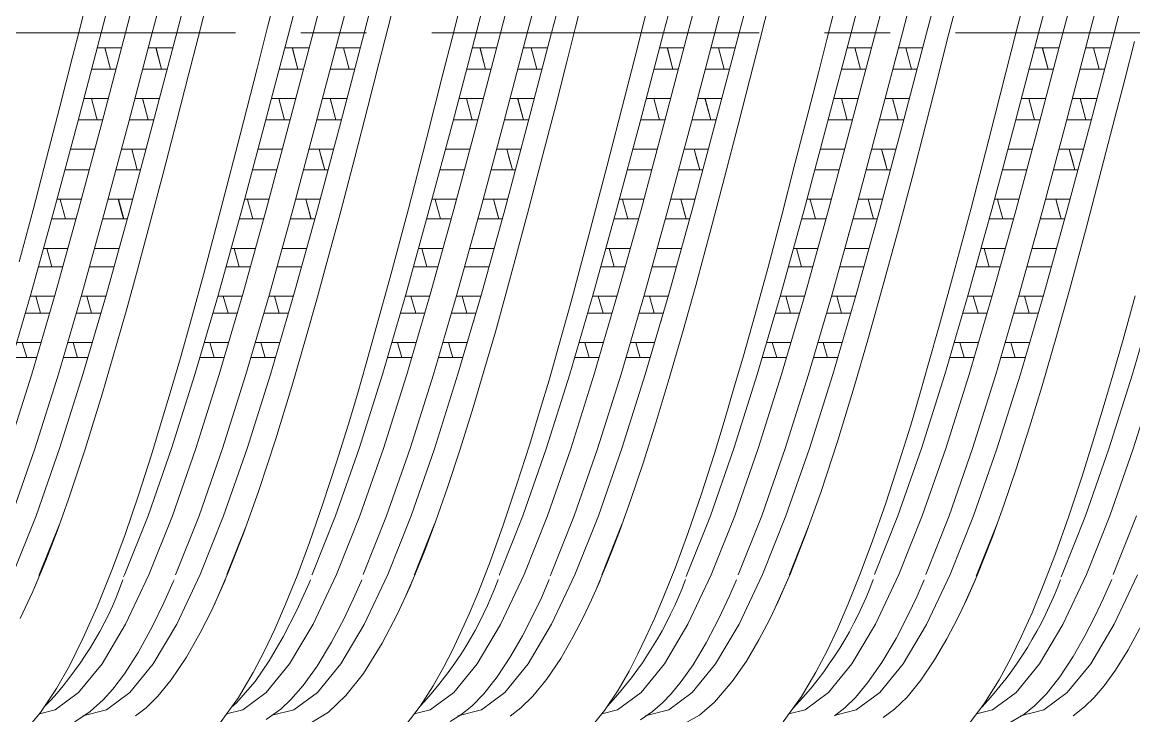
# Model space of a CAD drawing. Header units: millimetres. Extents: x 4229 to 8429, y -1187 to 1783.
# Drawn here: x 6276.32 to 6318.78, y -391.81 to -365.31 of the extents above; entities that cross this region are included whole.
import ezdxf

# ---------------------------------------------------------------- set-up
doc = ezdxf.new("R2010")
doc.units = ezdxf.units.MM
doc.linetypes.add('CENTER', pattern=[2, 1.25, -0.25, 0.25, -0.25])

msp = doc.modelspace()

# ---------------------------------------------------------------- linework, layer by layer
at = {"linetype": 'Continuous', "lineweight": 5}
for p, q in [((6280.23, -362.32), (6279.338, -365.72)), ((6281.161, -362.32), (6280.269, -365.72)), ((6282.184, -362.32), (6281.292, -365.72)), ((6283.119, -362.315), (6282.227, -365.715)), ((6287.395, -362.315), (6286.504, -365.715)), ((6288.326, -362.315), (6287.435, -365.715)), ((6289.35, -362.315), (6288.458, -365.715)), ((6290.284, -362.31), (6289.382, -365.725)), ((6294.561, -362.31), (6293.658, -365.725)), ((6295.492, -362.31), (6294.589, -365.725)), ((6296.515, -362.31), (6295.612, -365.725)), ((6297.439, -362.32), (6296.547, -365.72)), ((6301.715, -362.32), (6300.824, -365.72)), ((6302.646, -362.32), (6301.755, -365.72)), ((6303.669, -362.32), (6302.778, -365.72)), ((6304.604, -362.315), (6303.713, -365.715)), ((6308.881, -362.315), (6307.99, -365.715)), ((6309.812, -362.315), (6308.921, -365.715)), ((6310.835, -362.315), (6309.944, -365.715)), ((6311.77, -362.31), (6310.867, -365.725)), ((6316.047, -362.31), (6315.144, -365.725)), ((6316.978, -362.31), (6316.075, -365.725)), ((6318.001, -362.31), (6317.098, -365.725)), ((6318.924, -362.32), (6318.033, -365.72)), ((6297.926, -363.669), (6297.464, -365.494)), ((6290.633, -364.195), (6290.287, -365.545)), ((6304.934, -364.296), (6304.488, -366.043)), ((6312.102, -364.259), (6311.648, -366.031)), ((6278.544, -365.463), (6278.782, -364.519)), ((6283.375, -364.584), (6283.042, -365.89)), ((6285.699, -365.504), (6285.991, -364.361)), ((6300.029, -365.463), (6300.265, -364.528)), ((6314.309, -365.628), (6314.608, -364.462)), ((6292.749, -365.919), (6293.019, -364.865)), ((6307.077, -365.922), (6307.344, -364.879)), ((6278.237, -366.681), (6278.544, -365.463)), ((6285.297, -367.074), (6285.699, -365.504)), ((6290.287, -365.545), (6289.943, -366.893)), ((6297.464, -365.494), (6297.129, -366.818)), ((6299.723, -366.676), (6300.029, -365.463)), ((6279.338, -365.72), (6278.447, -369.121)), ((6280.269, -365.72), (6279.378, -369.121)), ((6281.292, -365.72), (6280.401, -369.121)), ((6282.227, -365.715), (6281.324, -369.13)), ((6283.042, -365.89), (6282.676, -367.319)), ((6286.504, -365.715), (6285.601, -369.13)), ((6287.435, -365.715), (6286.532, -369.13)), ((6288.458, -365.715), (6287.555, -369.13)), ((6289.382, -365.725), (6288.49, -369.126)), ((6292.41, -367.248), (6292.749, -365.919)), ((6293.658, -365.725), (6292.767, -369.126)), ((6294.589, -365.725), (6293.698, -369.126)), ((6295.612, -365.725), (6294.721, -369.126)), ((6296.547, -365.72), (6295.656, -369.121)), ((6300.824, -365.72), (6299.932, -369.121)), ((6301.755, -365.72), (6300.864, -369.121)), ((6302.778, -365.72), (6301.887, -369.121)), ((6303.713, -365.715), (6302.81, -369.13)), ((6306.739, -367.241), (6307.077, -365.922)), ((6307.99, -365.715), (6307.087, -369.13)), ((6308.921, -365.715), (6308.018, -369.13)), ((6309.944, -365.715), (6309.041, -369.13)), ((6310.867, -365.725), (6309.976, -369.126)), ((6313.901, -367.227), (6314.309, -365.628)), ((6315.144, -365.725), (6314.252, -369.126)), ((6316.075, -365.725), (6315.183, -369.126)), ((6317.098, -365.725), (6316.206, -369.126)), ((6318.033, -365.72), (6317.141, -369.121)), ((6279.19, -366.283), (6280.121, -366.283)), ((6279.24, -366.06), (6279.24, -366.058)), ((6279.24, -366.283), (6280.113, -366.283)), ((6279.489, -366.327), (6279.478, -366.283)), ((6279.696, -367.104), (6279.482, -366.283)), ((6279.695, -367.104), (6279.489, -366.327)), ((6281.136, -366.283), (6282.071, -366.283)), ((6281.144, -366.283), (6282.075, -366.283)), ((6281.649, -367.104), (6281.432, -366.283)), ((6281.65, -367.104), (6281.436, -366.283)), ((6286.351, -366.283), (6287.282, -366.283)), ((6286.401, -366.06), (6286.401, -366.058)), ((6286.401, -366.283), (6287.274, -366.283)), ((6286.651, -366.327), (6286.639, -366.283)), ((6286.858, -367.104), (6286.643, -366.283)), ((6286.856, -367.104), (6286.651, -366.327)), ((6288.297, -366.283), (6289.232, -366.283)), ((6288.305, -366.283), (6289.236, -366.283)), ((6288.81, -367.104), (6288.593, -366.283)), ((6288.812, -367.104), (6288.597, -366.283)), ((6293.519, -366.283), (6294.45, -366.283)), ((6293.57, -366.06), (6293.57, -366.058)), ((6293.57, -366.283), (6294.442, -366.283)), ((6293.819, -366.327), (6293.807, -366.283)), ((6294.026, -367.104), (6293.811, -366.283)), ((6294.025, -367.104), (6293.819, -366.327)), ((6295.466, -366.283), (6296.4, -366.283)), ((6295.473, -366.283), (6296.404, -366.283)), ((6295.979, -367.104), (6295.762, -366.283)), ((6295.98, -367.104), (6295.766, -366.283)), ((6300.675, -366.283), (6301.606, -366.283)), ((6300.726, -366.06), (6300.726, -366.058)), ((6300.726, -366.283), (6301.598, -366.283)), ((6300.975, -366.327), (6300.963, -366.283)), ((6301.182, -367.104), (6300.967, -366.283)), ((6301.18, -367.104), (6300.975, -366.327)), ((6302.621, -366.283), (6303.556, -366.283)), ((6302.629, -366.283), (6303.56, -366.283)), ((6303.135, -367.104), (6302.918, -366.283)), ((6303.136, -367.104), (6302.922, -366.283)), ((6304.488, -366.043), (6304.119, -367.482)), ((6307.836, -366.283), (6308.768, -366.283)), ((6307.887, -366.06), (6307.887, -366.058)), ((6307.887, -366.283), (6308.76, -366.283)), ((6308.136, -366.327), (6308.125, -366.283)), ((6308.343, -367.104), (6308.129, -366.283)), ((6308.342, -367.104), (6308.136, -366.327)), ((6309.783, -366.283), (6310.718, -366.283)), ((6309.791, -366.283), (6310.722, -366.283)), ((6310.296, -367.104), (6310.079, -366.283)), ((6310.297, -367.104), (6310.083, -366.283)), ((6311.648, -366.031), (6311.281, -367.472)), ((6315.002, -366.283), (6315.934, -366.283)), ((6315.053, -366.06), (6315.053, -366.058)), ((6315.053, -366.283), (6315.926, -366.283)), ((6315.302, -366.327), (6315.291, -366.283)), ((6315.509, -367.104), (6315.295, -366.283)), ((6315.508, -367.104), (6315.302, -366.327)), ((6316.949, -366.283), (6317.884, -366.283)), ((6316.957, -366.283), (6317.888, -366.283)), ((6317.462, -367.104), (6317.245, -366.283)), ((6317.463, -367.104), (6317.249, -366.283)), ((6318.809, -366.049), (6318.443, -367.494)), ((6277.762, -368.546), (6278.237, -366.681)), ((6297.129, -366.818), (6296.715, -368.443)), ((6299.346, -368.158), (6299.723, -366.676)), ((6279.907, -367.104), (6278.976, -367.104)), ((6279.897, -367.104), (6279.24, -367.104)), ((6281.857, -367.104), (6280.92, -367.104)), ((6281.858, -367.104), (6280.93, -367.104)), ((6284.644, -369.614), (6285.297, -367.074)), ((6287.068, -367.104), (6286.137, -367.104)), ((6287.058, -367.104), (6286.401, -367.104)), ((6289.019, -367.104), (6288.082, -367.104)), ((6289.019, -367.104), (6288.091, -367.104)), ((6289.943, -366.893), (6289.523, -368.539)), ((6291.759, -369.814), (6292.41, -367.248)), ((6294.236, -367.104), (6293.305, -367.104)), ((6294.227, -367.104), (6293.57, -367.104)), ((6296.187, -367.104), (6295.25, -367.104)), ((6296.188, -367.104), (6295.259, -367.104)), ((6301.392, -367.104), (6300.461, -367.104)), ((6301.383, -367.104), (6300.726, -367.104)), ((6303.343, -367.104), (6302.406, -367.104)), ((6303.344, -367.104), (6302.415, -367.104)), ((6306.346, -368.771), (6306.739, -367.241)), ((6308.554, -367.104), (6307.622, -367.104)), ((6308.544, -367.104), (6307.887, -367.104)), ((6310.504, -367.104), (6309.567, -367.104)), ((6310.505, -367.104), (6309.577, -367.104)), ((6313.251, -369.786), (6313.901, -367.227)), ((6315.72, -367.104), (6314.788, -367.104)), ((6315.71, -367.104), (6315.053, -367.104)), ((6317.67, -367.104), (6316.733, -367.104)), ((6317.671, -367.104), (6316.743, -367.104)), ((6282.676, -367.319), (6282.227, -369.06)), ((6304.119, -367.482), (6303.67, -369.227)), ((6311.281, -367.472), (6310.836, -369.218)), ((6318.443, -367.494), (6317.99, -369.26)), ((6278.68, -368.23), (6279.611, -368.23)), ((6278.968, -368.23), (6279.159, -368.953)), ((6279.24, -368.23), (6279.602, -368.23)), ((6280.626, -368.23), (6281.56, -368.23)), ((6280.634, -368.23), (6281.561, -368.23)), ((6280.922, -368.23), (6280.933, -368.269)), ((6280.924, -368.23), (6281.124, -368.988)), ((6280.933, -368.269), (6281.137, -369.039)), ((6285.841, -368.23), (6286.772, -368.23)), ((6286.13, -368.23), (6286.321, -368.953)), ((6286.401, -368.23), (6286.763, -368.23)), ((6287.787, -368.23), (6288.722, -368.23)), ((6287.796, -368.23), (6288.722, -368.23)), ((6288.084, -368.23), (6288.094, -368.269)), ((6288.085, -368.23), (6288.285, -368.988)), ((6288.094, -368.269), (6288.299, -369.039)), ((6289.523, -368.539), (6289.027, -370.484)), ((6293.009, -368.23), (6293.94, -368.23)), ((6293.298, -368.23), (6293.489, -368.953)), ((6293.57, -368.23), (6293.932, -368.23)), ((6294.955, -368.23), (6295.89, -368.23)), ((6294.964, -368.23), (6295.89, -368.23)), ((6295.252, -368.23), (6295.262, -368.269)), ((6295.253, -368.23), (6295.454, -368.988)), ((6295.262, -368.269), (6295.467, -369.039)), ((6296.715, -368.443), (6296.214, -370.377)), ((6298.67, -370.781), (6299.346, -368.158)), ((6300.165, -368.23), (6301.096, -368.23)), ((6300.454, -368.23), (6300.645, -368.953)), ((6300.726, -368.23), (6301.088, -368.23)), ((6302.111, -368.23), (6303.046, -368.23)), ((6302.12, -368.23), (6303.046, -368.23)), ((6302.408, -368.23), (6302.418, -368.269)), ((6302.409, -368.23), (6302.61, -368.988)), ((6302.418, -368.269), (6302.623, -369.039)), ((6307.327, -368.23), (6308.257, -368.23)), ((6307.615, -368.23), (6307.806, -368.953)), ((6307.887, -368.23), (6308.249, -368.23)), ((6309.272, -368.23), (6310.207, -368.23)), ((6309.281, -368.23), (6310.207, -368.23)), ((6309.569, -368.23), (6309.58, -368.269)), ((6309.57, -368.23), (6309.771, -368.988)), ((6309.58, -368.269), (6309.784, -369.039)), ((6314.493, -368.23), (6315.423, -368.23)), ((6314.781, -368.23), (6314.972, -368.953)), ((6315.053, -368.23), (6315.415, -368.23)), ((6316.438, -368.23), (6317.373, -368.23)), ((6316.447, -368.23), (6317.373, -368.23)), ((6316.735, -368.23), (6316.746, -368.269)), ((6316.736, -368.23), (6316.937, -368.988)), ((6316.746, -368.269), (6316.95, -369.039)), ((6277.257, -370.501), (6277.762, -368.546)), ((6279.159, -368.953), (6279.182, -369.039)), ((6286.321, -368.953), (6286.343, -369.039)), ((6293.489, -368.953), (6293.512, -369.039)), ((6300.645, -368.953), (6300.668, -369.039)), ((6305.843, -370.722), (6306.346, -368.771)), ((6307.806, -368.953), (6307.829, -369.039)), ((6314.972, -368.953), (6314.995, -369.039)), ((6278.447, -369.121), (6277.544, -372.477)), ((6279.396, -369.039), (6278.466, -369.039)), ((6279.378, -369.121), (6278.475, -372.477)), ((6279.389, -369.039), (6279.24, -369.039)), ((6280.401, -369.121), (6279.498, -372.477)), ((6281.347, -369.039), (6280.413, -369.039)), ((6281.346, -369.039), (6280.421, -369.039)), ((6281.324, -369.13), (6280.433, -372.473)), ((6281.124, -368.988), (6281.138, -369.039)), ((6282.227, -369.06), (6281.702, -371.087)), ((6285.601, -369.13), (6284.71, -372.473)), ((6286.557, -369.039), (6285.627, -369.039)), ((6286.532, -369.13), (6285.641, -372.473)), ((6286.551, -369.039), (6286.401, -369.039)), ((6287.555, -369.13), (6286.664, -372.473)), ((6288.508, -369.039), (6287.575, -369.039)), ((6288.507, -369.039), (6287.582, -369.039)), ((6288.49, -369.126), (6287.599, -372.468)), ((6288.285, -368.988), (6288.299, -369.039)), ((6292.767, -369.126), (6291.875, -372.468)), ((6293.726, -369.039), (6292.796, -369.039)), ((6293.698, -369.126), (6292.806, -372.468)), ((6293.719, -369.039), (6293.57, -369.039)), ((6294.721, -369.126), (6293.83, -372.468)), ((6295.676, -369.039), (6294.743, -369.039)), ((6295.675, -369.039), (6294.75, -369.039)), ((6295.656, -369.121), (6294.753, -372.477)), ((6295.454, -368.988), (6295.467, -369.039)), ((6299.932, -369.121), (6299.03, -372.477)), ((6300.881, -369.039), (6299.951, -369.039)), ((6300.864, -369.121), (6299.961, -372.477)), ((6300.875, -369.039), (6300.726, -369.039)), ((6301.887, -369.121), (6300.984, -372.477)), ((6302.832, -369.039), (6301.899, -369.039)), ((6302.831, -369.039), (6301.906, -369.039)), ((6302.81, -369.13), (6301.919, -372.473)), ((6302.61, -368.988), (6302.623, -369.039)), ((6303.67, -369.227), (6303.146, -371.246)), ((6307.087, -369.13), (6306.195, -372.473)), ((6308.043, -369.039), (6307.113, -369.039)), ((6308.018, -369.13), (6307.126, -372.473)), ((6308.036, -369.039), (6307.887, -369.039)), ((6309.041, -369.13), (6308.149, -372.473)), ((6309.994, -369.039), (6309.06, -369.039)), ((6309.992, -369.039), (6309.067, -369.039)), ((6309.976, -369.126), (6309.084, -372.468)), ((6309.771, -368.988), (6309.785, -369.039)), ((6310.836, -369.218), (6310.313, -371.25)), ((6314.252, -369.126), (6313.361, -372.468)), ((6315.209, -369.039), (6314.279, -369.039)), ((6315.183, -369.126), (6314.292, -372.468)), ((6315.202, -369.039), (6315.053, -369.039)), ((6316.206, -369.126), (6315.315, -372.468)), ((6317.16, -369.039), (6316.226, -369.039)), ((6317.158, -369.039), (6316.233, -369.039)), ((6317.141, -369.121), (6316.238, -372.477)), ((6316.937, -368.988), (6316.951, -369.039)), ((6317.99, -369.26), (6317.454, -371.317)), ((6279.24, -369.614), (6279.24, -369.614)), ((6283.973, -372.211), (6284.644, -369.614)), ((6286.401, -369.614), (6286.401, -369.614)), ((6291.077, -372.445), (6291.759, -369.814)), ((6293.57, -369.614), (6293.57, -369.614)), ((6300.726, -369.614), (6300.726, -369.614)), ((6307.887, -369.614), (6307.887, -369.614)), ((6312.571, -372.414), (6313.251, -369.786)), ((6315.053, -369.614), (6315.053, -369.614)), ((6278.166, -370.164), (6279.096, -370.164)), ((6280.118, -370.164), (6281.046, -370.164)), ((6280.121, -370.164), (6281.046, -370.164)), ((6280.612, -370.561), (6280.506, -370.164)), ((6280.519, -370.209), (6280.507, -370.164)), ((6280.717, -370.949), (6280.519, -370.209)), ((6285.327, -370.164), (6286.258, -370.164)), ((6287.279, -370.164), (6288.207, -370.164)), ((6287.282, -370.164), (6288.208, -370.164)), ((6287.774, -370.561), (6287.668, -370.164)), ((6287.68, -370.209), (6287.668, -370.164)), ((6287.878, -370.949), (6287.68, -370.209)), ((6292.495, -370.164), (6293.426, -370.164)), ((6294.447, -370.164), (6295.376, -370.164)), ((6294.45, -370.164), (6295.376, -370.164)), ((6294.942, -370.561), (6294.836, -370.164)), ((6294.848, -370.209), (6294.836, -370.164)), ((6295.046, -370.949), (6294.848, -370.209)), ((6299.651, -370.164), (6300.582, -370.164)), ((6301.603, -370.164), (6302.532, -370.164)), ((6301.606, -370.164), (6302.532, -370.164)), ((6302.098, -370.561), (6301.992, -370.164)), ((6302.004, -370.209), (6301.992, -370.164)), ((6302.202, -370.949), (6302.004, -370.209)), ((6306.813, -370.164), (6307.743, -370.164)), ((6308.764, -370.164), (6309.693, -370.164)), ((6308.767, -370.164), (6309.693, -370.164)), ((6309.259, -370.561), (6309.153, -370.164)), ((6309.165, -370.209), (6309.153, -370.164)), ((6309.363, -370.949), (6309.165, -370.209)), ((6313.979, -370.164), (6314.909, -370.164)), ((6315.93, -370.164), (6316.859, -370.164)), ((6315.933, -370.164), (6316.859, -370.164)), ((6316.425, -370.561), (6316.319, -370.164)), ((6316.331, -370.209), (6316.32, -370.164)), ((6316.529, -370.949), (6316.331, -370.209)), ((6276.739, -372.48), (6277.257, -370.501)), ((6280.718, -370.949), (6280.612, -370.561)), ((6287.879, -370.949), (6287.774, -370.561)), ((6289.027, -370.484), (6288.491, -372.53)), ((6295.047, -370.949), (6294.942, -370.561)), ((6296.214, -370.377), (6295.676, -372.426)), ((6302.203, -370.949), (6302.098, -370.561)), ((6309.364, -370.949), (6309.259, -370.561)), ((6316.53, -370.949), (6316.425, -370.561)), ((6278.885, -370.949), (6277.956, -370.949)), ((6280.835, -370.949), (6279.909, -370.949)), ((6280.837, -370.949), (6279.91, -370.949)), ((6281.702, -371.087), (6281.191, -373.047)), ((6286.046, -370.949), (6285.117, -370.949)), ((6287.996, -370.949), (6287.07, -370.949)), ((6287.998, -370.949), (6287.071, -370.949)), ((6293.214, -370.949), (6292.285, -370.949)), ((6295.165, -370.949), (6294.239, -370.949)), ((6295.166, -370.949), (6294.24, -370.949)), ((6297.97, -373.444), (6298.67, -370.781)), ((6300.37, -370.949), (6299.441, -370.949)), ((6302.321, -370.949), (6301.395, -370.949)), ((6302.322, -370.949), (6301.396, -370.949)), ((6305.334, -372.688), (6305.843, -370.722)), ((6307.531, -370.949), (6306.603, -370.949)), ((6309.482, -370.949), (6308.556, -370.949)), ((6309.484, -370.949), (6308.557, -370.949)), ((6314.697, -370.949), (6313.769, -370.949)), ((6316.648, -370.949), (6315.722, -370.949)), ((6316.65, -370.949), (6315.723, -370.949)), ((6303.146, -371.246), (6302.643, -373.175)), ((6310.313, -371.25), (6309.793, -373.22)), ((6317.454, -371.317), (6316.934, -373.281)), ((6277.651, -372.075), (6278.581, -372.075)), ((6277.784, -372.133), (6277.768, -372.075)), ((6277.974, -372.824), (6277.784, -372.133)), ((6279.606, -372.075), (6280.534, -372.075)), ((6279.606, -372.075), (6280.53, -372.075)), ((6279.992, -372.075), (6280.12, -372.552)), ((6279.997, -372.075), (6280.201, -372.824)), ((6283.284, -374.824), (6283.973, -372.211)), ((6284.812, -372.075), (6285.742, -372.075)), ((6284.945, -372.133), (6284.93, -372.075)), ((6285.135, -372.824), (6284.945, -372.133)), ((6286.767, -372.075), (6287.695, -372.075)), ((6286.767, -372.075), (6287.691, -372.075)), ((6287.153, -372.075), (6287.281, -372.552)), ((6287.158, -372.075), (6287.362, -372.824)), ((6291.98, -372.075), (6292.911, -372.075)), ((6292.114, -372.133), (6292.098, -372.075)), ((6292.304, -372.824), (6292.114, -372.133)), ((6293.935, -372.075), (6294.86, -372.075)), ((6293.936, -372.075), (6294.864, -372.075)), ((6294.322, -372.075), (6294.449, -372.552)), ((6294.326, -372.075), (6294.531, -372.824)), ((6299.136, -372.075), (6300.066, -372.075)), ((6299.269, -372.133), (6299.254, -372.075)), ((6299.459, -372.824), (6299.269, -372.133)), ((6301.091, -372.075), (6302.015, -372.075)), ((6301.092, -372.075), (6302.02, -372.075)), ((6301.478, -372.075), (6301.605, -372.552)), ((6301.482, -372.075), (6301.687, -372.824)), ((6306.298, -372.075), (6307.228, -372.075)), ((6306.431, -372.133), (6306.415, -372.075)), ((6306.621, -372.824), (6306.431, -372.133)), ((6308.252, -372.075), (6309.177, -372.075)), ((6308.253, -372.075), (6309.181, -372.075)), ((6308.639, -372.075), (6308.766, -372.552)), ((6308.643, -372.075), (6308.848, -372.824)), ((6313.464, -372.075), (6314.394, -372.075)), ((6313.597, -372.133), (6313.581, -372.075)), ((6313.787, -372.824), (6313.597, -372.133)), ((6315.418, -372.075), (6316.343, -372.075)), ((6315.419, -372.075), (6316.347, -372.075)), ((6315.805, -372.075), (6315.932, -372.552)), ((6315.809, -372.075), (6316.014, -372.824)), ((6276.212, -374.465), (6276.739, -372.48)), ((6277.544, -372.477), (6276.653, -375.704)), ((6278.475, -372.477), (6277.584, -375.704)), ((6279.498, -372.477), (6278.607, -375.704)), ((6280.433, -372.473), (6279.542, -375.7)), ((6280.12, -372.552), (6280.194, -372.824)), ((6284.71, -372.473), (6283.818, -375.7)), ((6285.641, -372.473), (6284.749, -375.7)), ((6286.664, -372.473), (6285.772, -375.7)), ((6287.599, -372.468), (6286.696, -375.709)), ((6287.281, -372.552), (6287.355, -372.824)), ((6288.491, -372.53), (6288.002, -374.353)), ((6290.366, -375.103), (6291.077, -372.445)), ((6291.875, -372.468), (6290.972, -375.709)), ((6292.806, -372.468), (6291.903, -375.709)), ((6293.83, -372.468), (6292.927, -375.709)), ((6294.753, -372.477), (6293.862, -375.704)), ((6294.449, -372.552), (6294.524, -372.824)), ((6295.676, -372.426), (6295.192, -374.235)), ((6299.03, -372.477), (6298.138, -375.704)), ((6299.961, -372.477), (6299.069, -375.704)), ((6300.984, -372.477), (6300.092, -375.704)), ((6301.919, -372.473), (6301.027, -375.7)), ((6301.605, -372.552), (6301.68, -372.824)), ((6304.813, -374.663), (6305.334, -372.688)), ((6306.195, -372.473), (6305.304, -375.7)), ((6307.126, -372.473), (6306.235, -375.7)), ((6308.149, -372.473), (6307.258, -375.7)), ((6309.084, -372.468), (6308.181, -375.709)), ((6308.766, -372.552), (6308.841, -372.824)), ((6311.861, -375.07), (6312.571, -372.414)), ((6313.361, -372.468), (6312.458, -375.709)), ((6314.292, -372.468), (6313.389, -375.709)), ((6315.315, -372.468), (6314.412, -375.709)), ((6316.238, -372.477), (6315.347, -375.704)), ((6315.932, -372.552), (6316.007, -372.824)), ((6278.374, -372.824), (6277.448, -372.824)), ((6280.329, -372.824), (6279.402, -372.824)), ((6280.324, -372.824), (6279.403, -372.824)), ((6281.191, -373.047), (6280.731, -374.767)), ((6285.536, -372.824), (6284.609, -372.824)), ((6287.491, -372.824), (6286.563, -372.824)), ((6287.485, -372.824), (6286.565, -372.824)), ((6292.704, -372.824), (6291.777, -372.824)), ((6294.659, -372.824), (6293.731, -372.824)), ((6294.654, -372.824), (6293.733, -372.824)), ((6299.86, -372.824), (6298.933, -372.824)), ((6301.815, -372.824), (6300.887, -372.824)), ((6301.81, -372.824), (6300.889, -372.824)), ((6302.643, -373.175), (6302.05, -375.376)), ((6307.021, -372.824), (6306.094, -372.824)), ((6308.976, -372.824), (6308.049, -372.824)), ((6308.971, -372.824), (6308.05, -372.824)), ((6314.187, -372.824), (6313.26, -372.824)), ((6316.142, -372.824), (6315.215, -372.824)), ((6316.137, -372.824), (6315.216, -372.824)), ((6279.24, -373.415), (6279.24, -373.405)), ((6286.401, -373.415), (6286.401, -373.405)), ((6293.57, -373.415), (6293.57, -373.405)), ((6297.275, -376.038), (6297.97, -373.444)), ((6300.726, -373.415), (6300.726, -373.405)), ((6307.887, -373.415), (6307.887, -373.405)), ((6309.793, -373.22), (6309.178, -375.482)), ((6315.053, -373.415), (6315.053, -373.405)), ((6316.934, -373.281), (6316.336, -375.498)), ((6277.137, -373.95), (6278.064, -373.95)), ((6277.258, -373.95), (6277.45, -374.652)), ((6279.091, -373.95), (6280.022, -373.95)), ((6279.24, -373.95), (6280.015, -373.95)), ((6284.298, -373.95), (6285.225, -373.95)), ((6284.419, -373.95), (6284.611, -374.652)), ((6286.253, -373.95), (6287.183, -373.95)), ((6286.401, -373.95), (6287.176, -373.95)), ((6291.466, -373.95), (6292.394, -373.95)), ((6291.587, -373.95), (6291.78, -374.652)), ((6293.421, -373.95), (6294.351, -373.95)), ((6293.57, -373.95), (6294.345, -373.95)), ((6298.622, -373.95), (6299.55, -373.95)), ((6298.743, -373.95), (6298.935, -374.652)), ((6300.577, -373.95), (6301.507, -373.95)), ((6300.726, -373.95), (6301.5, -373.95)), ((6305.784, -373.95), (6306.711, -373.95)), ((6305.905, -373.95), (6306.097, -374.652)), ((6307.738, -373.95), (6308.668, -373.95)), ((6307.887, -373.95), (6308.662, -373.95)), ((6312.95, -373.95), (6313.877, -373.95)), ((6313.071, -373.95), (6313.263, -374.652)), ((6314.904, -373.95), (6315.834, -373.95)), ((6315.053, -373.95), (6315.828, -373.95)), ((6288.002, -374.353), (6287.564, -375.947)), ((6295.192, -374.235), (6294.769, -375.796)), ((6277.871, -374.652), (6276.942, -374.652)), ((6279.83, -374.652), (6278.896, -374.652)), ((6279.822, -374.652), (6279.24, -374.652)), ((6280.731, -374.767), (6280.321, -376.255)), ((6282.789, -376.633), (6283.284, -374.824)), ((6285.032, -374.652), (6284.103, -374.652)), ((6286.991, -374.652), (6286.057, -374.652)), ((6286.983, -374.652), (6286.401, -374.652)), ((6292.2, -374.652), (6291.271, -374.652)), ((6294.159, -374.652), (6293.226, -374.652)), ((6294.152, -374.652), (6293.57, -374.652)), ((6299.356, -374.652), (6298.427, -374.652)), ((6301.315, -374.652), (6300.382, -374.652)), ((6301.308, -374.652), (6300.726, -374.652)), ((6304.307, -376.517), (6304.813, -374.663)), ((6306.517, -374.652), (6305.589, -374.652)), ((6308.477, -374.652), (6307.543, -374.652)), ((6308.469, -374.652), (6307.887, -374.652)), ((6313.683, -374.652), (6312.755, -374.652)), ((6315.643, -374.652), (6314.709, -374.652)), ((6315.635, -374.652), (6315.053, -374.652)), ((6289.874, -376.89), (6290.366, -375.103)), ((6311.366, -376.87), (6311.861, -375.07)), ((6276.653, -375.704), (6275.761, -378.761)), ((6277.584, -375.704), (6276.692, -378.761)), ((6278.607, -375.704), (6277.715, -378.761)), ((6279.542, -375.7), (6278.639, -378.769)), ((6283.818, -375.7), (6282.915, -378.769)), ((6284.749, -375.7), (6283.846, -378.769)), ((6285.772, -375.7), (6284.87, -378.769)), ((6286.696, -375.709), (6285.804, -378.765)), ((6290.972, -375.709), (6290.081, -378.765)), ((6291.903, -375.709), (6291.012, -378.765)), ((6292.927, -375.709), (6292.035, -378.765)), ((6293.862, -375.704), (6292.97, -378.761)), ((6298.138, -375.704), (6297.247, -378.761)), ((6299.069, -375.704), (6298.178, -378.761)), ((6300.092, -375.704), (6299.201, -378.761)), ((6301.027, -375.7), (6300.124, -378.769)), ((6302.05, -375.376), (6301.544, -377.182)), ((6305.304, -375.7), (6304.401, -378.769)), ((6306.235, -375.7), (6305.332, -378.769)), ((6307.258, -375.7), (6306.355, -378.769)), ((6308.181, -375.709), (6307.29, -378.765)), ((6309.178, -375.482), (6308.654, -377.352)), ((6312.458, -375.709), (6311.567, -378.765)), ((6313.389, -375.709), (6312.498, -378.765)), ((6314.412, -375.709), (6313.521, -378.765)), ((6315.347, -375.704), (6314.456, -378.761)), ((6316.336, -375.498), (6315.836, -377.304)), ((6318.376, -377.433), (6318.835, -375.763)), ((6319.624, -375.704), (6318.732, -378.761)), ((6276.629, -375.778), (6277.553, -375.778)), ((6277.027, -376.421), (6276.842, -375.778)), ((6278.583, -375.778), (6279.509, -375.778)), ((6278.975, -376.421), (6278.794, -375.778)), ((6279.24, -375.778), (6279.502, -375.778)), ((6283.791, -375.778), (6284.714, -375.778)), ((6284.188, -376.421), (6284.003, -375.778)), ((6285.744, -375.778), (6286.67, -375.778)), ((6286.136, -376.421), (6285.955, -375.778)), ((6286.401, -375.778), (6286.663, -375.778)), ((6287.564, -375.947), (6287.173, -377.334)), ((6290.959, -375.778), (6291.883, -375.778)), ((6291.357, -376.421), (6291.171, -375.778)), ((6292.913, -375.778), (6293.838, -375.778)), ((6293.305, -376.421), (6293.124, -375.778)), ((6293.57, -375.778), (6293.831, -375.778)), ((6294.769, -375.796), (6294.398, -377.135)), ((6296.826, -377.665), (6297.275, -376.038)), ((6298.115, -375.778), (6299.038, -375.778)), ((6298.513, -376.421), (6298.327, -375.778)), ((6300.068, -375.778), (6300.994, -375.778)), ((6300.461, -376.421), (6300.28, -375.778)), ((6300.726, -375.778), (6300.987, -375.778)), ((6305.276, -375.778), (6306.2, -375.778)), ((6305.674, -376.421), (6305.489, -375.778)), ((6307.23, -375.778), (6308.156, -375.778)), ((6307.622, -376.421), (6307.441, -375.778)), ((6307.887, -375.778), (6308.149, -375.778)), ((6312.442, -375.778), (6313.366, -375.778)), ((6312.84, -376.421), (6312.655, -375.778)), ((6314.396, -375.778), (6315.322, -375.778)), ((6314.788, -376.421), (6314.607, -375.778)), ((6315.053, -375.778), (6315.315, -375.778)), ((6277.367, -376.421), (6276.451, -376.421)), ((6279.322, -376.421), (6278.404, -376.421)), ((6279.317, -376.421), (6279.24, -376.421)), ((6280.321, -376.255), (6279.943, -377.585)), ((6284.528, -376.421), (6283.612, -376.421)), ((6286.483, -376.421), (6285.565, -376.421)), ((6286.478, -376.421), (6286.401, -376.421)), ((6291.697, -376.421), (6290.78, -376.421)), ((6293.651, -376.421), (6292.733, -376.421)), ((6293.647, -376.421), (6293.57, -376.421)), ((6298.853, -376.421), (6297.936, -376.421)), ((6300.807, -376.421), (6299.889, -376.421)), ((6300.803, -376.421), (6300.726, -376.421)), ((6303.872, -378.058), (6304.307, -376.517)), ((6306.014, -376.421), (6305.097, -376.421)), ((6307.968, -376.421), (6307.051, -376.421)), ((6307.964, -376.421), (6307.887, -376.421)), ((6313.18, -376.421), (6312.263, -376.421)), ((6315.134, -376.421), (6314.217, -376.421)), ((6315.13, -376.421), (6315.053, -376.421)), ((6279.24, -376.723), (6279.24, -376.732)), ((6282.365, -378.133), (6282.789, -376.633)), ((6286.401, -376.723), (6286.401, -376.732)), ((6289.462, -378.356), (6289.874, -376.89)), ((6293.57, -376.723), (6293.57, -376.732)), ((6300.726, -376.723), (6300.726, -376.732)), ((6307.887, -376.723), (6307.887, -376.732)), ((6310.949, -378.348), (6311.366, -376.87)), ((6315.053, -376.723), (6315.053, -376.732)), ((6287.173, -377.334), (6286.625, -379.235)), ((6294.398, -377.135), (6294, -378.518)), ((6301.544, -377.182), (6301.001, -379.048)), ((6308.654, -377.352), (6308.107, -379.245)), ((6315.836, -377.304), (6315.282, -379.207)), ((6317.986, -378.802), (6318.376, -377.433)), ((6276.117, -377.547), (6277.042, -377.547)), ((6276.325, -377.547), (6276.496, -378.121)), ((6278.072, -377.547), (6278.995, -377.547)), ((6278.273, -377.547), (6278.391, -377.961)), ((6279.943, -377.585), (6279.373, -379.524)), ((6283.278, -377.547), (6284.203, -377.547)), ((6283.486, -377.547), (6283.658, -378.121)), ((6285.233, -377.547), (6286.156, -377.547)), ((6285.434, -377.547), (6285.552, -377.961)), ((6290.447, -377.547), (6291.372, -377.547)), ((6290.655, -377.547), (6290.826, -378.121)), ((6292.402, -377.547), (6293.324, -377.547)), ((6292.603, -377.547), (6292.721, -377.961)), ((6296.447, -378.988), (6296.826, -377.665)), ((6297.603, -377.547), (6298.527, -377.547)), ((6297.811, -377.547), (6297.982, -378.121)), ((6299.557, -377.547), (6300.48, -377.547)), ((6299.758, -377.547), (6299.877, -377.961)), ((6304.764, -377.547), (6305.689, -377.547)), ((6304.972, -377.547), (6305.143, -378.121)), ((6306.719, -377.547), (6307.641, -377.547)), ((6306.92, -377.547), (6307.038, -377.961)), ((6311.93, -377.547), (6312.855, -377.547)), ((6312.138, -377.547), (6312.309, -378.121)), ((6313.885, -377.547), (6314.807, -377.547)), ((6314.086, -377.547), (6314.204, -377.961)), ((6276.876, -378.121), (6275.947, -378.121)), ((6278.826, -378.121), (6277.901, -378.121)), ((6278.391, -377.961), (6278.439, -378.121)), ((6282.015, -379.338), (6282.365, -378.133)), ((6284.037, -378.121), (6283.108, -378.121)), ((6285.988, -378.121), (6285.062, -378.121)), ((6285.552, -377.961), (6285.601, -378.121)), ((6291.206, -378.121), (6290.276, -378.121)), ((6293.156, -378.121), (6292.231, -378.121)), ((6292.721, -377.961), (6292.769, -378.121)), ((6298.362, -378.121), (6297.432, -378.121)), ((6300.312, -378.121), (6299.387, -378.121)), ((6299.877, -377.961), (6299.925, -378.121)), ((6303.513, -379.297), (6303.872, -378.058)), ((6305.523, -378.121), (6304.593, -378.121)), ((6307.473, -378.121), (6306.548, -378.121)), ((6307.038, -377.961), (6307.086, -378.121)), ((6312.689, -378.121), (6311.759, -378.121)), ((6314.639, -378.121), (6313.714, -378.121)), ((6314.204, -377.961), (6314.252, -378.121)), ((6289.127, -379.521), (6289.462, -378.356)), ((6294, -378.518), (6293.549, -380.025)), ((6310.612, -379.524), (6310.949, -378.348)), ((6276.692, -378.761), (6275.789, -381.606)), ((6277.715, -378.761), (6276.812, -381.606)), ((6278.639, -378.769), (6277.747, -381.603)), ((6282.915, -378.769), (6282.024, -381.603)), ((6283.846, -378.769), (6282.955, -381.603)), ((6284.87, -378.769), (6283.978, -381.603)), ((6285.804, -378.765), (6284.913, -381.599)), ((6290.081, -378.765), (6289.19, -381.599)), ((6291.012, -378.765), (6290.121, -381.599)), ((6292.035, -378.765), (6291.144, -381.599)), ((6292.97, -378.761), (6292.067, -381.606)), ((6296.114, -380.113), (6296.447, -378.988)), ((6297.247, -378.761), (6296.344, -381.606)), ((6298.178, -378.761), (6297.275, -381.606)), ((6299.201, -378.761), (6298.298, -381.606)), ((6300.124, -378.769), (6299.233, -381.603)), ((6301.001, -379.048), (6300.535, -380.585)), ((6304.401, -378.769), (6303.51, -381.603)), ((6305.332, -378.769), (6304.441, -381.603)), ((6306.355, -378.769), (6305.464, -381.603)), ((6307.29, -378.765), (6306.399, -381.599)), ((6311.567, -378.765), (6310.675, -381.599)), ((6312.498, -378.765), (6311.606, -381.599)), ((6313.521, -378.765), (6312.629, -381.599)), ((6314.456, -378.761), (6313.553, -381.606)), ((6317.657, -379.922), (6317.986, -378.802)), ((6318.732, -378.761), (6317.829, -381.606)), ((6319.663, -378.761), (6318.76, -381.606)), ((6279.373, -379.524), (6278.725, -381.622)), ((6281.675, -380.48), (6282.015, -379.338)), ((6286.625, -379.235), (6286.004, -381.269)), ((6288.774, -380.71), (6289.127, -379.521)), ((6303.175, -380.433), (6303.513, -379.297)), ((6308.107, -379.245), (6307.482, -381.293)), ((6310.263, -380.7), (6310.612, -379.524)), ((6315.282, -379.207), (6314.801, -380.781)), ((6317.274, -381.181), (6317.657, -379.922)), ((6293.549, -380.025), (6293.05, -381.617)), ((6295.71, -381.433), (6296.114, -380.113)), ((6302.762, -381.785), (6303.175, -380.433)), ((6281.259, -381.84), (6281.675, -380.48)), ((6288.335, -382.126), (6288.774, -380.71)), ((6300.535, -380.585), (6300.041, -382.153)), ((6309.828, -382.103), (6310.263, -380.7)), ((6314.801, -380.781), (6314.289, -382.372)), ((6286.004, -381.269), (6285.365, -383.207)), ((6316.809, -382.65), (6317.274, -381.181)), ((6276.812, -381.606), (6275.921, -384.168)), ((6277.747, -381.603), (6276.856, -384.165)), ((6278.725, -381.622), (6278.095, -383.529)), ((6282.024, -381.603), (6281.133, -384.165)), ((6282.955, -381.603), (6282.064, -384.165)), ((6283.978, -381.603), (6283.087, -384.165)), ((6284.913, -381.599), (6284.01, -384.172)), ((6289.19, -381.599), (6288.287, -384.172)), ((6290.121, -381.599), (6289.218, -384.172)), ((6291.144, -381.599), (6290.241, -384.172)), ((6292.067, -381.606), (6291.176, -384.168)), ((6293.05, -381.617), (6292.564, -383.088)), ((6295.224, -382.956), (6295.71, -381.433)), ((6296.344, -381.606), (6295.452, -384.168)), ((6297.275, -381.606), (6296.384, -384.168)), ((6298.298, -381.606), (6297.407, -384.168)), ((6299.233, -381.603), (6298.342, -384.165)), ((6303.51, -381.603), (6302.618, -384.165)), ((6304.441, -381.603), (6303.549, -384.165)), ((6305.464, -381.603), (6304.572, -384.165)), ((6306.399, -381.599), (6305.496, -384.172)), ((6307.482, -381.293), (6306.837, -383.246)), ((6310.675, -381.599), (6309.772, -384.172)), ((6311.606, -381.599), (6310.703, -384.172)), ((6312.629, -381.599), (6311.726, -384.172)), ((6313.553, -381.606), (6312.661, -384.168)), ((6317.829, -381.606), (6316.938, -384.168)), ((6318.76, -381.606), (6317.869, -384.168)), ((6280.766, -383.383), (6281.259, -381.84)), ((6287.813, -383.715), (6288.335, -382.126)), ((6302.27, -383.327), (6302.762, -381.785)), ((6309.309, -383.685), (6309.828, -382.103)), ((6300.041, -382.153), (6299.573, -383.551)), ((6314.289, -382.372), (6313.816, -383.767)), ((6294.697, -384.524), (6295.224, -382.956)), ((6316.285, -384.225), (6316.809, -382.65)), ((6280.251, -384.882), (6280.766, -383.383)), ((6285.365, -383.207), (6284.776, -384.852)), ((6292.564, -383.088), (6292.118, -384.367)), ((6301.749, -384.848), (6302.27, -383.327)), ((6306.837, -383.246), (6306.246, -384.892)), ((6278.095, -383.529), (6277.656, -384.753)), ((6287.297, -385.191), (6287.813, -383.715)), ((6299.573, -383.551), (6299.135, -384.769)), ((6308.79, -385.168), (6309.309, -383.685)), ((6313.816, -383.767), (6313.385, -384.968)), ((6276.856, -384.165), (6275.953, -386.421)), ((6281.133, -384.165), (6280.23, -386.421)), ((6282.064, -384.165), (6281.161, -386.421)), ((6283.087, -384.165), (6282.184, -386.421)), ((6284.01, -384.172), (6283.119, -386.418)), ((6288.287, -384.172), (6287.395, -386.418)), ((6289.218, -384.172), (6288.326, -386.418)), ((6290.241, -384.172), (6289.35, -386.418)), ((6291.176, -384.168), (6290.284, -386.415)), ((6295.452, -384.168), (6294.561, -386.415)), ((6296.384, -384.168), (6295.492, -386.415)), ((6297.407, -384.168), (6296.515, -386.415)), ((6298.342, -384.165), (6297.439, -386.421)), ((6302.618, -384.165), (6301.715, -386.421)), ((6303.549, -384.165), (6302.646, -386.421)), ((6304.572, -384.165), (6303.669, -386.421)), ((6305.496, -384.172), (6304.604, -386.418)), ((6309.772, -384.172), (6308.881, -386.418)), ((6310.703, -384.172), (6309.812, -386.418)), ((6311.726, -384.172), (6310.835, -386.418)), ((6312.661, -384.168), (6311.77, -386.415)), ((6315.792, -385.623), (6316.285, -384.225)), ((6316.938, -384.168), (6316.047, -386.415)), ((6317.869, -384.168), (6316.978, -386.415)), ((6318.892, -384.168), (6318.001, -386.415)), ((6277.76, -384.461), (6276.976, -386.421)), ((6284.89, -384.533), (6284.142, -386.418)), ((6292.089, -384.445), (6291.308, -386.415)), ((6292.118, -384.367), (6291.7, -385.494)), ((6294.208, -385.889), (6294.697, -384.524)), ((6299.245, -384.464), (6298.462, -386.421)), ((6306.372, -384.543), (6305.627, -386.418)), ((6313.55, -384.508), (6312.793, -386.415)), ((6277.656, -384.753), (6277.222, -385.878)), ((6279.769, -386.187), (6280.251, -384.882)), ((6284.776, -384.852), (6284.195, -386.341)), ((6299.135, -384.769), (6298.706, -385.881)), ((6301.261, -386.17), (6301.749, -384.848)), ((6306.246, -384.892), (6305.668, -386.372)), ((6313.385, -384.968), (6312.8, -386.454)), ((6286.821, -386.464), (6287.297, -385.191)), ((6291.7, -385.494), (6291.249, -386.61)), ((6308.313, -386.447), (6308.79, -385.168)), ((6277.222, -385.878), (6276.765, -386.97)), ((6293.749, -387.069), (6294.208, -385.889)), ((6298.706, -385.881), (6298.273, -386.916)), ((6315.329, -386.835), (6315.792, -385.623)), ((6279.182, -387.644), (6279.769, -386.187)), ((6284.195, -386.341), (6283.654, -387.579)), ((6300.81, -387.304), (6301.261, -386.17)), ((6305.668, -386.372), (6305.13, -387.602)), ((6276.726, -387.059), (6276.92, -386.609)), ((6276.976, -386.421), (6276.963, -386.448)), ((6280.23, -386.421), (6280.191, -386.504)), ((6281.161, -386.421), (6280.269, -388.314)), ((6281.738, -387.489), (6282.094, -386.696)), ((6282.094, -386.696), (6282.128, -386.615)), ((6283.119, -386.418), (6282.227, -388.312)), ((6283.879, -387.092), (6284.087, -386.609)), ((6286.387, -387.551), (6286.821, -386.464)), ((6286.819, -387.773), (6287.277, -386.763)), ((6287.277, -386.763), (6287.34, -386.61)), ((6287.395, -386.418), (6287.393, -386.424)), ((6288.326, -386.418), (6287.435, -388.312)), ((6288.966, -387.36), (6289.268, -386.677)), ((6289.268, -386.677), (6289.295, -386.612)), ((6290.284, -386.415), (6289.382, -388.317)), ((6291.249, -386.61), (6290.992, -387.187)), ((6291.14, -386.869), (6291.251, -386.606)), ((6291.308, -386.415), (6291.302, -386.428)), ((6294.561, -386.415), (6294.551, -386.438)), ((6295.492, -386.415), (6294.589, -388.317)), ((6296.154, -387.298), (6296.459, -386.6)), ((6296.515, -386.415), (6296.49, -386.468)), ((6297.439, -386.421), (6296.547, -388.314)), ((6298.065, -387.383), (6298.397, -386.639)), ((6298.397, -386.639), (6298.406, -386.616)), ((6301.715, -386.421), (6301.683, -386.491)), ((6302.646, -386.421), (6301.755, -388.314)), ((6303.344, -387.228), (6303.614, -386.614)), ((6304.604, -386.418), (6303.713, -388.312)), ((6305.205, -387.444), (6305.572, -386.606)), ((6305.627, -386.418), (6305.622, -386.43)), ((6307.878, -387.539), (6308.313, -386.447)), ((6309.812, -386.418), (6308.921, -388.312)), ((6310.506, -387.239), (6310.78, -386.612)), ((6311.77, -386.415), (6310.867, -388.317)), ((6312.8, -386.454), (6312.276, -387.626)), ((6312.408, -387.349), (6312.737, -386.6)), ((6312.793, -386.415), (6312.766, -386.473)), ((6316.047, -386.415), (6316.007, -386.498)), ((6316.978, -386.415), (6316.075, -388.317)), ((6317.628, -387.322), (6317.945, -386.609)), ((6318.924, -386.421), (6318.033, -388.314)), ((6276.241, -388.096), (6276.726, -387.059)), ((6283.551, -387.802), (6283.879, -387.092)), ((6290.641, -387.943), (6291.14, -386.869)), ((6293.404, -387.893), (6293.749, -387.069)), ((6314.897, -387.877), (6315.329, -386.835)), ((6278.645, -388.854), (6279.182, -387.644)), ((6281.292, -388.408), (6281.738, -387.489)), ((6285.977, -388.499), (6286.387, -387.551)), ((6288.604, -388.118), (6288.966, -387.36)), ((6295.82, -388), (6296.154, -387.298)), ((6297.746, -388.056), (6298.065, -387.383)), ((6300.473, -388.097), (6300.81, -387.304)), ((6302.938, -388.088), (6303.344, -387.228)), ((6304.871, -388.142), (6305.205, -387.444)), ((6307.466, -388.49), (6307.878, -387.539)), ((6310.156, -387.985), (6310.506, -387.239)), ((6312.053, -388.092), (6312.408, -387.349)), ((6317.301, -388.011), (6317.628, -387.322)), ((6283.124, -388.647), (6283.551, -387.802)), ((6286.298, -388.796), (6286.819, -387.773)), ((6290.07, -389.035), (6290.641, -387.943)), ((6293.072, -388.635), (6293.404, -387.893)), ((6295.43, -388.757), (6295.82, -388)), ((6297.359, -388.813), (6297.746, -388.056)), ((6309.707, -388.852), (6310.156, -387.985)), ((6314.486, -388.789), (6314.897, -387.877)), ((6316.913, -388.762), (6317.301, -388.011)), ((6280.269, -388.314), (6279.378, -389.822)), ((6280.754, -389.393), (6281.292, -388.408)), ((6282.227, -388.312), (6281.324, -389.826)), ((6285.581, -389.332), (6285.977, -388.499)), ((6287.435, -388.312), (6286.532, -389.826)), ((6288.144, -388.992), (6288.604, -388.118)), ((6289.382, -388.317), (6288.49, -389.824)), ((6294.589, -388.317), (6293.698, -389.824)), ((6296.547, -388.314), (6295.656, -389.822)), ((6300.151, -388.81), (6300.473, -388.097)), ((6301.755, -388.314), (6300.864, -389.822)), ((6302.454, -389.018), (6302.938, -388.088)), ((6303.713, -388.312), (6302.81, -389.826)), ((6304.466, -388.912), (6304.871, -388.142)), ((6307.07, -389.326), (6307.466, -388.49)), ((6308.921, -388.312), (6308.018, -389.826)), ((6310.867, -388.317), (6309.976, -389.824)), ((6311.644, -388.875), (6312.053, -388.092)), ((6316.075, -388.317), (6315.183, -389.824)), ((6318.033, -388.314), (6317.141, -389.822)), ((6318.576, -389.293), (6319.097, -388.326)), ((6278.126, -389.905), (6278.645, -388.854)), ((6282.594, -389.575), (6283.124, -388.647)), ((6285.762, -389.712), (6286.298, -388.796)), ((6292.754, -389.301), (6293.072, -388.635)), ((6294.979, -389.546), (6295.43, -388.757)), ((6296.893, -389.622), (6297.359, -388.813)), ((6299.845, -389.449), (6300.151, -388.81)), ((6303.99, -389.719), (6304.466, -388.912)), ((6309.159, -389.779), (6309.707, -388.852)), ((6311.178, -389.676), (6311.644, -388.875)), ((6314.095, -389.588), (6314.486, -388.789)), ((6316.463, -389.549), (6316.913, -388.762)), ((6285.148, -390.159), (6285.581, -389.332)), ((6287.588, -389.911), (6288.144, -388.992)), ((6289.356, -390.191), (6290.07, -389.035)), ((6292.423, -389.944), (6292.754, -389.301)), ((6301.949, -389.862), (6302.454, -389.018)), ((6306.643, -390.143), (6307.07, -389.326)), ((6318.086, -390.073), (6318.576, -389.293)), ((6280.228, -390.21), (6280.754, -389.393)), ((6282.011, -390.44), (6282.594, -389.575)), ((6285.22, -390.5), (6285.762, -389.712)), ((6294.47, -390.325), (6294.979, -389.546)), ((6296.352, -390.423), (6296.893, -389.622)), ((6299.506, -390.101), (6299.845, -389.449)), ((6303.448, -390.505), (6303.99, -389.719)), ((6310.654, -390.454), (6311.178, -389.676)), ((6313.637, -390.435), (6314.095, -389.588)), ((6315.954, -390.327), (6316.463, -389.549)), ((6277.636, -390.772), (6278.126, -389.905)), ((6279.378, -389.822), (6278.475, -390.922)), ((6281.324, -389.826), (6280.433, -390.921)), ((6284.583, -391.106), (6285.148, -390.159)), ((6286.532, -389.826), (6285.641, -390.921)), ((6287.053, -390.657), (6287.588, -389.911)), ((6288.49, -389.824), (6287.599, -390.92)), ((6288.692, -391.038), (6289.356, -390.191)), ((6292.016, -390.668), (6292.423, -389.944)), ((6293.698, -389.824), (6292.806, -390.92)), ((6295.656, -389.822), (6294.753, -390.922)), ((6299.083, -390.834), (6299.506, -390.101)), ((6300.864, -389.822), (6299.961, -390.922)), ((6301.501, -390.501), (6301.949, -389.862)), ((6302.81, -389.826), (6301.919, -390.921)), ((6306.088, -391.076), (6306.643, -390.143)), ((6308.018, -389.826), (6307.126, -390.921)), ((6308.618, -390.554), (6309.159, -389.779)), ((6309.976, -389.824), (6309.084, -390.92)), ((6315.183, -389.824), (6314.292, -390.92)), ((6317.141, -389.822), (6316.238, -390.922)), ((6317.65, -390.667), (6318.086, -390.073)), ((6279.78, -390.798), (6280.228, -390.21)), ((6281.499, -391.067), (6282.011, -390.44)), ((6284.498, -391.332), (6285.22, -390.5)), ((6293.959, -390.972), (6294.47, -390.325)), ((6295.834, -391.055), (6296.352, -390.423)), ((6301.117, -390.971), (6301.501, -390.501)), ((6302.773, -391.289), (6303.448, -390.505)), ((6308.15, -391.113), (6308.618, -390.554)), ((6310.124, -391.096), (6310.654, -390.454)), ((6313.058, -391.372), (6313.637, -390.435)), ((6315.448, -390.967), (6315.954, -390.327)), ((6277.027, -391.684), (6277.636, -390.772)), ((6278.475, -390.922), (6277.584, -391.587)), ((6279.413, -391.206), (6279.78, -390.798)), ((6280.433, -390.921), (6279.542, -391.586)), ((6285.641, -390.921), (6284.749, -391.586)), ((6286.591, -391.191), (6287.053, -390.657)), ((6287.599, -390.92), (6286.696, -391.587)), ((6288.02, -391.669), (6288.692, -391.038)), ((6291.526, -391.44), (6292.016, -390.668)), ((6292.806, -390.92), (6291.903, -391.587)), ((6293.496, -391.443), (6293.959, -390.972)), ((6294.753, -390.922), (6293.862, -391.587)), ((6298.568, -391.608), (6299.083, -390.834)), ((6299.961, -390.922), (6299.069, -391.587)), ((6300.788, -391.317), (6301.117, -390.971)), ((6301.919, -390.921), (6301.027, -391.586)), ((6307.126, -390.921), (6306.235, -391.586)), ((6309.084, -390.92), (6308.181, -391.587)), ((6314.292, -390.92), (6313.389, -391.587)), ((6314.99, -391.436), (6315.448, -390.967)), ((6316.238, -390.922), (6315.347, -391.587)), ((6317.272, -391.106), (6317.65, -390.667)), ((6278.92, -391.653), (6279.413, -391.206)), ((6281.06, -391.504), (6281.499, -391.067)), ((6283.881, -392.077), (6284.583, -391.106)), ((6284.314, -391.478), (6284.498, -391.332)), ((6286.199, -391.563), (6286.591, -391.191)), ((6290.95, -392.196), (6291.526, -391.44)), ((6293.084, -391.775), (6293.496, -391.443)), ((6295.371, -391.509), (6295.834, -391.055)), ((6300.406, -391.653), (6300.788, -391.317)), ((6302.192, -391.783), (6302.773, -391.289)), ((6305.397, -392.04), (6306.088, -391.076)), ((6307.753, -391.504), (6308.15, -391.113)), ((6309.643, -391.558), (6310.124, -391.096)), ((6312.353, -392.291), (6313.058, -391.372)), ((6314.582, -391.766), (6314.99, -391.436)), ((6316.47, -391.811), (6316.905, -391.466)), ((6316.905, -391.466), (6317.272, -391.106)), ((6276.364, -392.481), (6277.027, -391.684)), ((6277.584, -391.587), (6276.983, -391.737)), ((6278.331, -392.037), (6278.92, -391.653)), ((6279.542, -391.586), (6278.64, -391.809)), ((6280.657, -391.818), (6281.06, -391.504)), ((6284.749, -391.586), (6284.124, -391.741)), ((6285.642, -391.958), (6286.199, -391.563)), ((6286.696, -391.587), (6285.875, -391.792)), ((6287.31, -392.101), (6288.02, -391.669)), ((6291.903, -391.587), (6291.298, -391.738)), ((6292.668, -392.028), (6293.084, -391.775)), ((6292.97, -391.81), (6292.969, -391.809)), ((6293.862, -391.587), (6292.97, -391.81)), ((6294.962, -391.826), (6295.371, -391.509)), ((6297.984, -392.336), (6298.568, -391.608)), ((6299.069, -391.587), (6298.464, -391.738)), ((6299.94, -391.97), (6300.406, -391.653)), ((6301.027, -391.586), (6300.126, -391.809)), ((6301.616, -392.111), (6302.192, -391.783)), ((6306.235, -391.586), (6305.611, -391.741)), ((6307.355, -391.815), (6307.753, -391.504)), ((6308.181, -391.587), (6307.394, -391.784)), ((6309.212, -391.876), (6309.643, -391.558)), ((6313.389, -391.587), (6312.775, -391.741)), ((6314.015, -392.095), (6314.582, -391.766)), ((6314.456, -391.81), (6314.454, -391.809)), ((6315.347, -391.587), (6314.456, -391.81))]:
    msp.add_line(p, q, dxfattribs=at)
at = {"linetype": 'CENTER', "lineweight": 5, "ltscale": 10}
msp.add_line((6231.973, -365.72), (6354.728, -365.72), dxfattribs=at)
at = {"linetype": 'Continuous', "lineweight": 5}
for centre, radius, start, end in [((6267.473, -382.13), 13.464, 316.0584, 340.5278), ((6281.227, -381.753), 14.136, 316.8094, 339.9315), ((6288.01, -381.542), 14.558, 317.054, 339.6477), ((6295.617, -381.797), 14.058, 316.235, 339.982), ((6302.413, -381.588), 14.471, 316.8795, 339.6827)]:
    msp.add_arc(centre, radius, start, end, dxfattribs=at)

doc.saveas('drawing.dxf')
